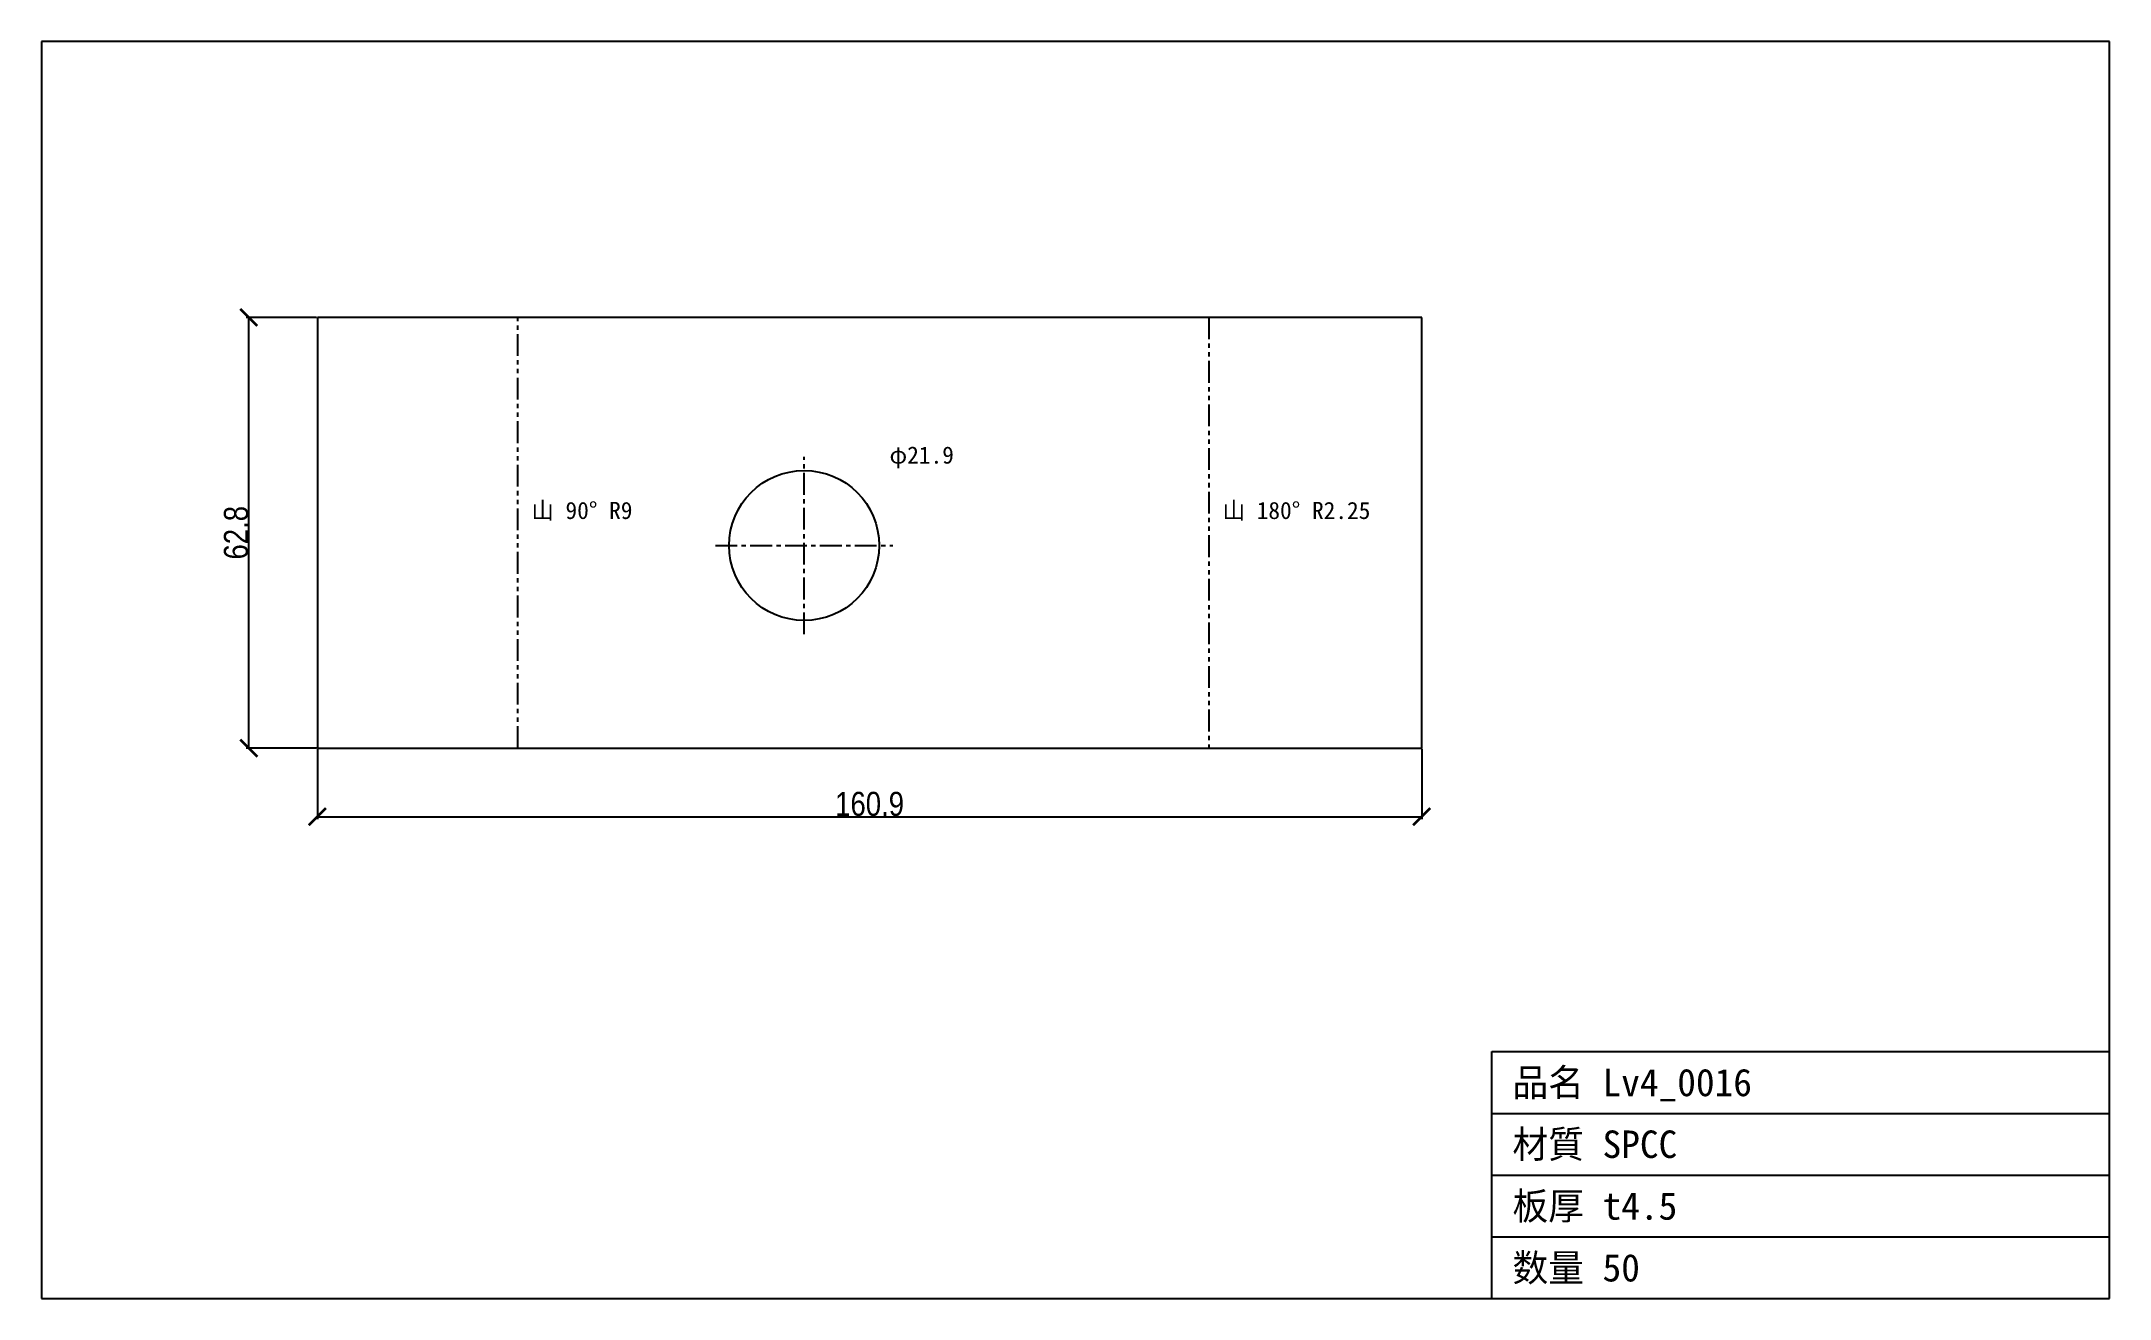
# Model space of a CAD drawing. Header units: millimetres. Extents: x -78 to 223, y -80 to 103.
import ezdxf

# ---------------------------------------------------------------- set-up
doc = ezdxf.new("R2010")
doc.units = ezdxf.units.MM
doc.linetypes.add('CENTER', pattern=[5.08, 3.175, -0.635, 0.635, -0.635])
doc.linetypes.add('PHANTOM', pattern=[6.35, 3.175, -0.635, 0.635, -0.635, 0.635, -0.635])
doc.styles.add('OpenSansCondensed-Light', font='OpenSansCondensed-Light.ttf')
doc.dimstyles.new('EZDXF', dxfattribs={"dimtxt": 0.25, "dimasz": 0.175, "dimexe": 0.375, "dimexo": 0.125, "dimgap": 0.1, "dimtad": 1, "dimlfac": 100, "dimzin": 12, "dimdsep": 46, "dimtxsty": 'OpenSansCondensed-Light', "dimblk": 'ARCHTICK', "dimcen": 2.5, "dimazin": 3, "dimtfac": 0.5, "dimtmove": 2, "dimatfit": 3})

# ---------------------------------------------------------------- blocks, each defined once
blk = doc.blocks.new('_ARCHTICK')
at = {"color": 0, "linetype": 'BYBLOCK', "const_width": 0.15}
blk.add_lwpolyline([(-0.5, -0.5), (0.5, 0.5)], dxfattribs=at)

msp = doc.modelspace()

# ---------------------------------------------------------------- linework, layer by layer
at = {"color": 7, "linetype": 'CONTINUOUS'}
for p, q in [((223.08, 102.98), (-78.25, 102.98)), ((-78.25, 102.98), (-78.25, -80.22)), ((223.08, -80.22), (223.08, 102.98)), ((-38.03, 62.76), (-38.03, 40.62)), ((122.86, 62.76), (-38.03, 62.76)), ((122.86, 0), (122.86, 62.76)), ((-38.03, 40.62), (-38.03, 38.2)), ((-38.03, 38.2), (-38.03, 0)), ((-38.03, 0), (122.86, 0)), ((133.08, -80.22), (133.08, -44.22)), ((133.08, -44.22), (223.08, -44.22)), ((133.08, -53.22), (223.08, -53.22)), ((133.08, -62.22), (223.08, -62.22)), ((133.08, -71.22), (223.08, -71.22)), ((-78.25, -80.22), (223.08, -80.22))]:
    msp.add_line(p, q, dxfattribs=at)
at = {"color": 3, "linetype": 'PHANTOM'}
for p, q in [((-8.84, 0), (-8.84, 62.76)), ((91.86, 62.76), (91.86, 0))]:
    msp.add_line(p, q, dxfattribs=at)
at = {"color": 1, "linetype": 'CENTER'}
for p, q in [((32.88, 16.59), (32.88, 42.45)), ((19.95, 29.52), (45.81, 29.52))]:
    msp.add_line(p, q, dxfattribs=at)
at = {"color": 7, "linetype": 'CONTINUOUS'}
msp.add_circle((32.88, 29.52), 10.93, dxfattribs=at)

# ---------------------------------------------------------------- texts
at = {"color": 2}
for s, height, p in [('φ21.9', 2.5, (45.31, 41.45)), ('山 90° R9', 2.5, (-6.84, 33.38)), ('山 180° R2.25', 2.5, (93.86, 33.38)), ('品名 Lv4_0016', 4, (136.08, -50.72)), ('材質 SPCC', 4, (136.08, -59.72)), ('板厚 t4.5', 4, (136.08, -68.72)), ('数量 50', 4, (136.08, -77.72))]:
    msp.add_text(s, height=height, dxfattribs=at).set_placement(p)

# ---------------------------------------------------------------- dimensions: what is measured, and where the dimension line sits
msp.add_linear_dim(base=(-48.03, 0), p1=(-38.03, 0), p2=(-38.03, 62.76), angle=90, dimstyle='EZDXF', override={"dimtxt": 3.5, "dimasz": 2.5, "dimdec": 1, "dimlfac": 1}, dxfattribs=at).render()
msp.add_linear_dim(base=(-38.03, -10), p1=(-38.03, 0), p2=(122.86, 0), dimstyle='EZDXF', override={"dimtxt": 3.5, "dimasz": 2.5, "dimdec": 1, "dimlfac": 1}, dxfattribs=at).render()

doc.saveas('drawing.dxf')
